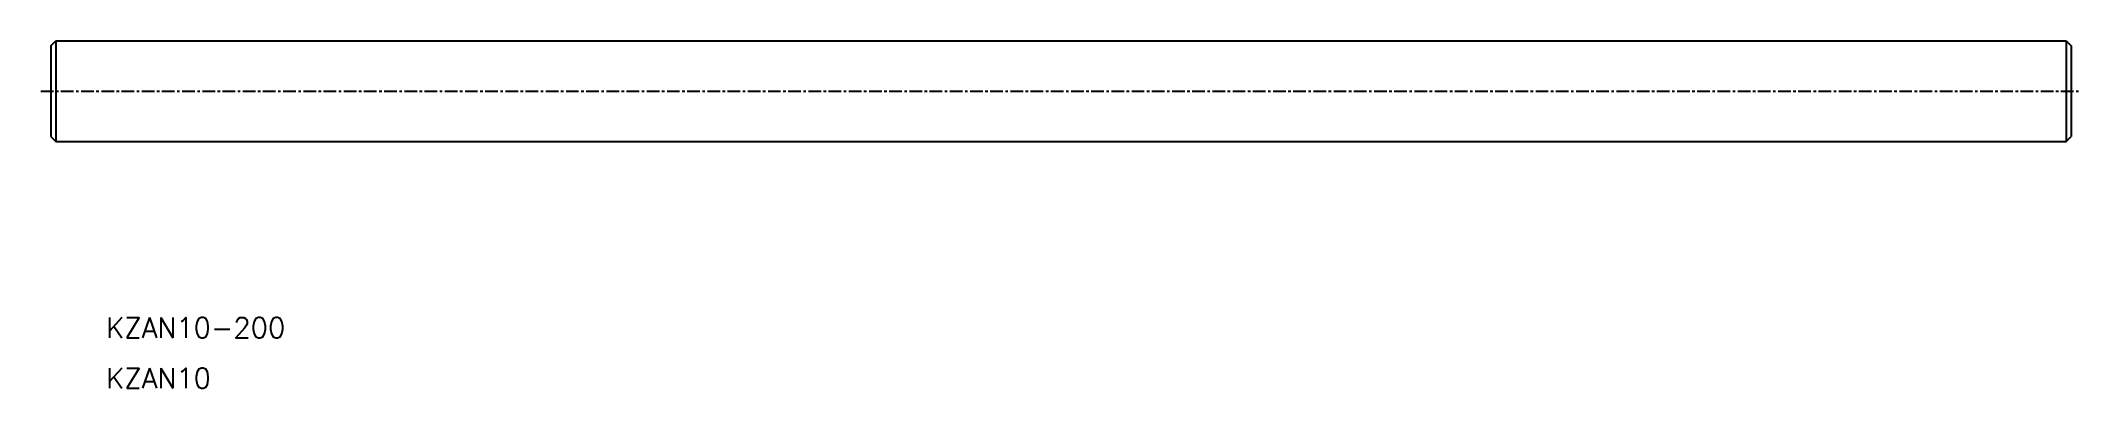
# Model space of a CAD drawing. Extents: x -24825 to -19844, y 30600 to 30971.
# Drawn here: x -24825.4 to -24623.4, y 30936.2 to 30970.6 of the extents above; entities outside this region: 1.
import ezdxf

# ---------------------------------------------------------------- set-up
doc = ezdxf.new("R2010")
doc.units = 0
doc.header["$PDMODE"] = 1
doc.linetypes.add('CENTER', pattern=[2, 1.25, -0.25, 0.25, -0.25])
doc.layers.get('0').update_dxf_attribs({"linetype": 'CONTINUOUS'})
doc.layers.add('CENTER', color=1, linetype='CENTER')
doc.styles.add('MISUMI', font='txt.shx')

msp = doc.modelspace()

# ---------------------------------------------------------------- linework, layer by layer
at = {"color": 7, "linetype": 'CONTINUOUS'}
for p, q in [((-24824.43, 30970.14), (-24823.93, 30970.64)), ((-24824.43, 30970.14), (-24824.43, 30961.14)), ((-24823.93, 30970.64), (-24624.93, 30970.64)), ((-24823.93, 30970.64), (-24823.93, 30960.64)), ((-24624.93, 30970.64), (-24624.93, 30960.64)), ((-24624.93, 30970.64), (-24624.43, 30970.14)), ((-24624.43, 30970.14), (-24624.43, 30961.14)), ((-24824.43, 30961.14), (-24823.93, 30960.64)), ((-24823.93, 30960.64), (-24624.93, 30960.64)), ((-24817.93, 30960.64), (-24817.93, 30960.64)), ((-24811.93, 30960.64), (-24811.93, 30960.64)), ((-24624.93, 30960.64), (-24624.43, 30961.14))]:
    msp.add_line(p, q, dxfattribs=at)
msp.add_point((-19844.35, 30599.58), dxfattribs=at)
at = {"layer": 'CENTER', "color": 1, "linetype": 'CENTER'}
msp.add_line((-24825.43, 30965.64), (-24623.43, 30965.64), dxfattribs=at)

# ---------------------------------------------------------------- texts
at = {"color": 7, "linetype": 'CONTINUOUS', "style": 'MISUMI'}
for s, p in [('KZAN10-200', (-24818.96, 30941.18)), ('KZAN10', (-24818.96, 30936.18))]:
    msp.add_text(s, height=2, dxfattribs=at).set_placement(p)

doc.saveas('drawing.dxf')
